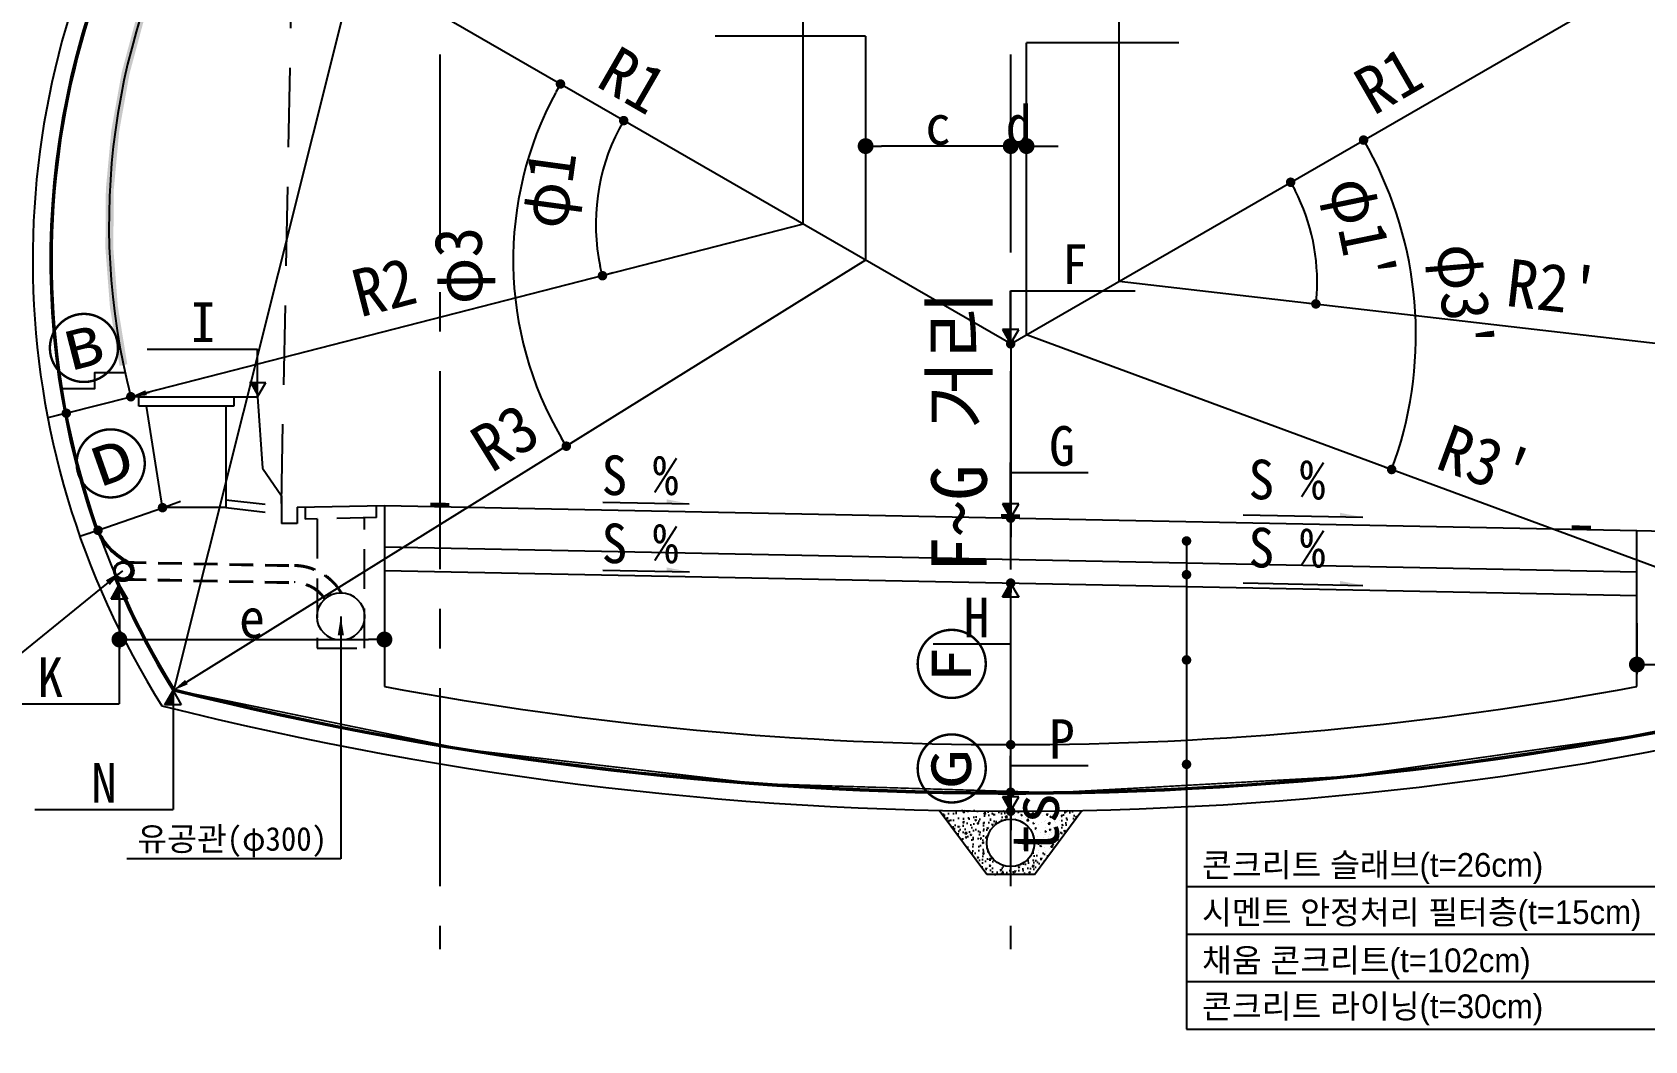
# Model space of a CAD drawing. Header units: millimetres. Extents: x -69382 to 174843, y -46375 to 101648.
# Drawn here: x -18197 to -8025, y 34734 to 41100 of the extents above; entities that cross this region are included whole.
import ezdxf
from ezdxf.enums import TextEntityAlignment as Align

# ---------------------------------------------------------------- set-up
doc = ezdxf.new("R2010")
doc.units = ezdxf.units.MM
doc.header["$LTSCALE"] = 1000
for name, pattern in [('A-CENTR01', [2, 1.25, -0.25, 0.25, -0.25]), ('A-DASHD01', [0.75, 0.5, -0.25]), ('A-HIDDN01', [0.375, 0.25, -0.125]), ('HIDDEN', [0.375, 0.25, -0.125])]:
    doc.linetypes.add(name, pattern=pattern)
for name, color, linetype in [('-길작업', 255, 'Continuous'), ('0-OTHR', 3, 'Continuous'), ('CS-CNTL', 1, 'A-CENTR01'), ('CS-CONC', 4, 'Continuous'), ('CS-CONC-MAJR', 4, 'Continuous'), ('CS-DIML', 1, 'Continuous'), ('CS-EXCV', 3, 'A-DIGLN01'), ('CS-HATH', 1, 'Continuous'), ('CS-HIDL', 2, 'A-DASHD01'), ('CS-LEAL', 1, 'Continuous'), ('CS-LEAT', 3, 'Continuous'), ('CS-STEL-MAJR', 4, 'Continuous'), ('CST-01-02-02-G05-CS-EXCV', 3, 'CFZ008'), ('CST-01-02-02-G05-CS-MIS2', 2, 'Continuous'), ('CZ-HIDL', 2, 'A-DASHD01'), ('DIM1', 1, 'Continuous')]:
    doc.layers.add(name, color=color, linetype=linetype)
doc.styles.get("Standard").update_dxf_attribs({"font": 'txt.shx', "bigfont": 'whgtxt.shx'})
doc.styles.add('TB_TEXT', font='Dotum.ttf')
doc.styles.add('WGTXT', font='DotumChe.ttf')
doc.linetypes.add('A-DIGLN01', pattern='A,0.9,-0.2,[19,kscals.shx,S=0.1,R=180,X=0,Y=0],0.9', length=2)
doc.linetypes.add('CFZ008', pattern='A,0.9,-0.2,[106,KHCLINE.shx,S=0.00606,R=180,X=0,Y=0],0.9', length=2)
doc.dimstyles.new('DIM-01', dxfattribs={"dimscale": 100, "dimtxt": 3, "dimasz": 0.6, "dimexe": 0, "dimexo": 0, "dimgap": 1, "dimtad": 1, "dimdec": 0, "dimrnd": 0.001, "dimzin": 1, "dimdsep": 46, "dimlunit": 6, "dimtxsty": 'WGTXT', "dimblk": 'DOT', "dimcen": 0, "dimclrd": 1, "dimclre": 1, "dimclrt": 3, "dimadec": 4, "dimazin": 0, "dimtfac": 1, "dimtdec": 0, "dimtix": 1, "dimtmove": 2, "dimatfit": 3, "dimldrblk": 'DOT', "dimfxl": 1.5, "dimlwd": -1, "dimarcsym": 0})
doc.dimstyles.new('DIM-LEADER', dxfattribs={"dimscale": 40, "dimtxt": 3, "dimasz": 3, "dimexe": 1.5, "dimexo": 0, "dimgap": 1, "dimtad": 1, "dimdec": 0, "dimrnd": 0.001, "dimzin": 1, "dimdsep": 46, "dimlunit": 6, "dimtxsty": 'WGTXT', "dimcen": 0, "dimclrd": 1, "dimclre": 1, "dimclrt": 3, "dimadec": 4, "dimazin": 0, "dimtfac": 1, "dimtdec": 0, "dimtix": 1, "dimtmove": 2, "dimatfit": 3, "dimfxl": 1.5, "dimlwd": -1, "dimarcsym": 0})
doc.dimstyles.get("Standard").update_dxf_attribs({"dimtxt": 0.18, "dimasz": 0.18, "dimexe": 0.18, "dimexo": 0.0625, "dimgap": 0.09, "dimtad": 0, "dimtih": 1, "dimtoh": 1, "dimdec": 4, "dimzin": 0, "dimdsep": 46, "dimtxsty": 'Standard', "dimcen": 0.09, "dimadec": 0, "dimazin": 0, "dimtfac": 1, "dimtdec": 4, "dimtofl": 0, "dimtmove": 0, "dimatfit": 3, "dimfxl": 1, "dimtolj": 1, "dimtzin": 0, "dimarcsym": 0})

# ---------------------------------------------------------------- blocks, each defined once
blk = doc.blocks.new('_Dot')
at = {"layer": 'DIM1'}
blk.add_line((0, 0), (-1, 0), dxfattribs=at)
at = {"layer": 'DIM1', "const_width": 0.5}
blk.add_lwpolyline([(-0.25, 0, 1), (0.25, 0, 1)], format="xyb", close=True, dxfattribs=at)
blk = doc.blocks.new('*D604')
at = {"layer": 'CS-DIML', "color": 1, "lineweight": -2, "transparency": 16777216}
blk.add_line((-14532, 39581), (-14600, 39563), dxfattribs=at)
at = {"layer": 'CS-DIML', "color": 1, "transparency": 16777216}
blk.add_arc((-13334, 39889), 1308, 152.6291, 191.7725, dxfattribs=at)
at = {"layer": 'Defpoints', "color": 0, "transparency": 16777216}
for p in [(-14473, 40546), (-14595, 40231), (-13334, 39889), (-13334, 39889), (-14532, 39581)]:
    blk.add_point(p, dxfattribs=at)
at = {"layer": 'CS-DIML', "color": 1, "transparency": 16777216, "xscale": 60, "yscale": 60, "zscale": 60}
for p, rotation in [((-14466, 40542), 61.31455118635323), ((-14600, 39563), 283.0870806903829)]:
    blk.add_blockref('_Dot', p, dxfattribs=dict(at, rotation=rotation))
at = {"layer": 'CS-DIML', "color": 3, "transparency": 16777216, "insert": (-14905, 40104), "char_height": 300, "attachment_point": 5, "rotation": 82.2008, "style": 'WGTXT'}
blk.add_mtext('φ1', dxfattribs=at)
blk = doc.blocks.new('*D605')
at = {"layer": 'CS-DIML', "color": 1, "lineweight": -2, "transparency": 16777216}
blk.add_line((-14647, 38600), (-14828, 38487), dxfattribs=at)
at = {"layer": 'CS-DIML', "color": 1, "transparency": 16777216}
blk.add_arc((-12940, 39661), 2223, 151.5464, 210.3223, dxfattribs=at)
at = {"layer": 'Defpoints', "color": 0, "transparency": 16777216}
for p in [(-15029, 40867), (-12940, 39661), (-12940, 39661), (-15120, 39228), (-14647, 38600)]:
    blk.add_point(p, dxfattribs=at)
at = {"layer": 'CS-DIML', "color": 1, "transparency": 16777216, "xscale": 60, "yscale": 60, "zscale": 60}
for p, rotation in [((-14865, 40773), 60.77320694664419), ((-14828, 38487), 301.0954706532052)]:
    blk.add_blockref('_Dot', p, dxfattribs=dict(at, rotation=rotation))
at = {"layer": 'CS-DIML', "color": 3, "transparency": 16777216, "insert": (-15468, 39627), "char_height": 300, "attachment_point": 5, "rotation": 90.7804, "style": 'WGTXT'}
blk.add_mtext('φ3', dxfattribs=at)
blk = doc.blocks.new('*D606')
at = {"layer": 'CS-DIML', "color": 1, "lineweight": -2, "transparency": 16777216}
blk.add_line((-10144, 39390), (-10100, 39385), dxfattribs=at)
at = {"layer": 'CS-DIML', "color": 1, "transparency": 16777216}
blk.add_arc((-11340, 39529), 1248, 356.1361, 27.2453, dxfattribs=at)
at = {"layer": 'Defpoints', "color": 0, "transparency": 16777216}
for p in [(-10242, 40163), (-10098, 39650), (-11340, 39529), (-11340, 39529), (-10144, 39390)]:
    blk.add_point(p, dxfattribs=at)
at = {"layer": 'CS-DIML', "color": 1, "transparency": 16777216, "xscale": 60, "yscale": 60, "zscale": 60}
for p, rotation in [((-10259, 40153), 118.6226448586612), ((-10100, 39385), 264.7587518387543)]:
    blk.add_blockref('_Dot', p, dxfattribs=dict(at, rotation=rotation))
at = {"layer": 'CS-DIML', "color": 3, "transparency": 16777216, "insert": (-9845, 39838), "char_height": 300, "attachment_point": 5, "rotation": 281.6907, "style": 'WGTXT'}
blk.add_mtext("φ1'", dxfattribs=at)
blk = doc.blocks.new('*D607')
at = {"layer": 'CS-DIML', "color": 1, "lineweight": -2, "transparency": 16777216}
blk.add_line((-9667, 38357), (-9622, 38340), dxfattribs=at)
at = {"layer": 'CS-DIML', "color": 1, "transparency": 16777216}
blk.add_arc((-11925, 39191), 2456, 341.1335, 28.6001, dxfattribs=at)
at = {"layer": 'Defpoints', "color": 0, "transparency": 16777216}
for p in [(-9778, 40431), (-11925, 39191), (-11925, 39191), (-9474, 39041), (-9667, 38357)]:
    blk.add_point(p, dxfattribs=at)
at = {"layer": 'CS-DIML', "color": 1, "transparency": 16777216, "xscale": 60, "yscale": 60, "zscale": 60}
for p, rotation in [((-9799, 40419), 119.3000270836385), ((-9622, 38340), 250.4335273946429)]:
    blk.add_blockref('_Dot', p, dxfattribs=dict(at, rotation=rotation))
at = {"layer": 'CS-DIML', "color": 3, "transparency": 16777216, "insert": (-9201, 39423), "char_height": 300, "attachment_point": 5, "rotation": 274.8668, "style": 'WGTXT'}
blk.add_mtext("φ3'", dxfattribs=at)
blk = doc.blocks.new('*D608')
at = {"layer": 'CS-DIML', "color": 1, "transparency": 16777216}
blk.add_line((-13334, 39889), (-17479, 38824), dxfattribs=at)
blk.add_solid([(-17483, 38840), (-17474, 38808), (-17575, 38799)], dxfattribs=at)
at = {"layer": 'Defpoints', "color": 0, "transparency": 16777216}
for p in [(-13334, 39889), (-17575, 38799), (-17575, 38799)]:
    blk.add_point(p, dxfattribs=at)
at = {"layer": 'CS-DIML', "color": 3, "transparency": 16777216, "insert": (-15978, 39493), "char_height": 300, "attachment_point": 5, "rotation": 14.4019, "style": 'WGTXT'}
blk.add_mtext('R2', dxfattribs=at)
blk = doc.blocks.new('_None')
blk = doc.blocks.new('*D609')
at = {"layer": 'CS-DIML', "color": 1, "transparency": 16777216}
blk.add_line((-12940, 39661), (-17224, 36998), dxfattribs=at)
blk.add_solid([(-17233, 37012), (-17215, 36984), (-17309, 36945)], dxfattribs=at)
at = {"layer": 'Defpoints', "color": 0, "transparency": 16777216}
for p in [(-12940, 39661), (-17309, 36945), (-17309, 36945)]:
    blk.add_point(p, dxfattribs=at)
at = {"layer": 'CS-DIML', "color": 3, "transparency": 16777216, "insert": (-15214, 38542), "char_height": 300, "attachment_point": 5, "rotation": 31.8687, "style": 'WGTXT'}
blk.add_mtext('R3', dxfattribs=at)
blk = doc.blocks.new('*D610')
at = {"layer": 'CS-DIML', "color": 1, "transparency": 16777216}
blk.add_line((-11340, 39529), (-6375, 38953), dxfattribs=at)
blk.add_solid([(-6373, 38969), (-6377, 38936), (-6275, 38941)], dxfattribs=at)
at = {"layer": 'Defpoints', "color": 0, "transparency": 16777216}
for p in [(-11340, 39529), (-6275, 38941), (-6275, 38941)]:
    blk.add_point(p, dxfattribs=at)
at = {"layer": 'CS-DIML', "color": 3, "transparency": 16777216, "insert": (-8603, 39489), "char_height": 300, "attachment_point": 5, "rotation": 353.3814, "style": 'WGTXT'}
blk.add_mtext("R2'", dxfattribs=at)
blk = doc.blocks.new('*D611')
at = {"layer": 'CS-DIML', "color": 1, "transparency": 16777216}
blk.add_line((-11925, 39191), (-6311, 37118), dxfattribs=at)
blk.add_solid([(-6306, 37134), (-6317, 37102), (-6218, 37083)], dxfattribs=at)
at = {"layer": 'Defpoints', "color": 0, "transparency": 16777216}
for p in [(-11925, 39191), (-6218, 37083), (-6218, 37083)]:
    blk.add_point(p, dxfattribs=at)
at = {"layer": 'CS-DIML', "color": 3, "transparency": 16777216, "insert": (-9032, 38389), "char_height": 300, "attachment_point": 5, "rotation": 339.7336, "style": 'WGTXT'}
blk.add_mtext("R3'", dxfattribs=at)
blk = doc.blocks.new('*D614')
at = {"layer": 'CS-DIML', "color": 1, "transparency": 16777216}
blk.add_line((-12025, 39133), (-17040, 42028), dxfattribs=at)
blk.add_solid([(-17031, 42043), (-17048, 42014), (-17126, 42078)], dxfattribs=at)
at = {"layer": 'Defpoints', "color": 0, "transparency": 16777216}
for p in [(-17126, 42078), (-17126, 42078), (-12025, 39133)]:
    blk.add_point(p, dxfattribs=at)
at = {"layer": 'CS-DIML', "color": 3, "transparency": 16777216, "insert": (-14407, 40797), "char_height": 300, "attachment_point": 5, "rotation": 330, "style": 'WGTXT'}
blk.add_mtext('R1', dxfattribs=at)
blk = doc.blocks.new('*D615')
at = {"layer": 'CS-DIML', "color": 1, "transparency": 16777216}
blk.add_line((-12025, 39133), (-7011, 42028), dxfattribs=at)
blk.add_solid([(-7019, 42043), (-7003, 42014), (-6924, 42078)], dxfattribs=at)
at = {"layer": 'Defpoints', "color": 0, "transparency": 16777216}
for p in [(-6924, 42078), (-6924, 42078), (-12025, 39133)]:
    blk.add_point(p, dxfattribs=at)
at = {"layer": 'CS-DIML', "color": 3, "transparency": 16777216, "insert": (-9643, 40797), "char_height": 300, "attachment_point": 5, "rotation": 30, "style": 'WGTXT'}
blk.add_mtext('R1', dxfattribs=at)
blk = doc.blocks.new('*D616')
at = {"layer": 'CS-DIML', "color": 1, "transparency": 16777216}
for p, q in [((-12940, 40556), (-12940, 40441)), ((-12125, 40381), (-12840, 40381)), ((-12025, 40206), (-12025, 40321))]:
    blk.add_line(p, q, dxfattribs=at)
at = {"layer": 'Defpoints', "color": 0, "transparency": 16777216}
for p in [(-12940, 40381), (-12940, 40381), (-12025, 40381)]:
    blk.add_point(p, dxfattribs=at)
at = {"layer": 'CS-DIML', "color": 1, "transparency": 16777216, "xscale": 100, "yscale": 100, "zscale": 100, "rotation": 180}
blk.add_blockref('_Dot', (-12940, 40381), dxfattribs=at)
at = {"layer": 'CS-DIML', "color": 1, "transparency": 16777216, "xscale": 100, "yscale": 100, "zscale": 100}
blk.add_blockref('_Dot', (-12025, 40381), dxfattribs=at)
at = {"layer": 'CS-DIML', "color": 3, "transparency": 16777216, "insert": (-12483, 40513), "char_height": 250, "attachment_point": 5, "style": 'WGTXT'}
blk.add_mtext('\\A1;c', dxfattribs=at)
blk = doc.blocks.new('*D618')
at = {"layer": 'CS-DIML', "color": 1, "transparency": 16777216}
for p, q in [((-12025, 40556), (-12025, 40441)), ((-11925, 40556), (-11925, 40441)), ((-12125, 40381), (-12225, 40381)), ((-12025, 40381), (-11925, 40381)), ((-11825, 40381), (-11725, 40381))]:
    blk.add_line(p, q, dxfattribs=at)
at = {"layer": 'Defpoints', "color": 0, "transparency": 16777216}
for p in [(-12025, 40381), (-11925, 40381), (-11925, 40381)]:
    blk.add_point(p, dxfattribs=at)
at = {"layer": 'CS-DIML', "color": 1, "transparency": 16777216, "xscale": 100, "yscale": 100, "zscale": 100}
blk.add_blockref('_Dot', (-12025, 40381), dxfattribs=at)
at = {"layer": 'CS-DIML', "color": 1, "transparency": 16777216, "xscale": 100, "yscale": 100, "zscale": 100, "rotation": 180}
blk.add_blockref('_Dot', (-11925, 40381), dxfattribs=at)
at = {"layer": 'CS-DIML', "color": 3, "transparency": 16777216, "insert": (-11975, 40513), "char_height": 250, "attachment_point": 5, "style": 'WGTXT'}
blk.add_mtext('\\A1;d', dxfattribs=at)
blk = doc.blocks.new('*D654')
at = {"layer": 'CS-DIML', "color": 6, "transparency": 16777216}
for p, q in [((-17982, 38695), (-17575, 38799)), ((-17517, 38814), (-17459, 38829)), ((-18040, 38680), (-18098, 38665))]:
    blk.add_line(p, q, dxfattribs=at)
at = {"layer": 'Defpoints', "color": 0, "transparency": 16777216}
for p in [(-17575, 38799), (-17575, 38799), (-17982, 38695)]:
    blk.add_point(p, dxfattribs=at)
at = {"layer": 'CS-DIML', "color": 6, "transparency": 16777216, "xscale": 60, "yscale": 60, "zscale": 60}
for p, rotation in [((-17575, 38799), 194.4019468804855), ((-17982, 38695), 14.40194688048556)]:
    blk.add_blockref('_Dot', p, dxfattribs=dict(at, rotation=rotation))
at = {"layer": 'CS-DIML', "color": 6, "transparency": 16777216, "insert": (-17864, 39081), "char_height": 350, "attachment_point": 5, "rotation": 14.4019, "style": 'WGTXT'}
blk.add_mtext('Ⓑ', dxfattribs=at)
blk = doc.blocks.new('*D655')
at = {"layer": 'CS-DIML', "color": 6, "transparency": 16777216}
for p, q in [((-17782, 37956), (-17375, 38099)), ((-17319, 38119), (-17262, 38139)), ((-17839, 37936), (-17896, 37916))]:
    blk.add_line(p, q, dxfattribs=at)
at = {"layer": 'Defpoints', "color": 0, "transparency": 16777216}
for p in [(-17375, 38099), (-17375, 38099), (-17782, 37956)]:
    blk.add_point(p, dxfattribs=at)
at = {"layer": 'CS-DIML', "color": 6, "transparency": 16777216, "xscale": 60, "yscale": 60, "zscale": 60}
for p, rotation in [((-17375, 38099), 199.3977778867579), ((-17782, 37956), 19.39777788675786)]:
    blk.add_blockref('_Dot', p, dxfattribs=dict(at, rotation=rotation))
at = {"layer": 'CS-DIML', "color": 6, "transparency": 16777216, "insert": (-17693, 38353), "char_height": 350, "attachment_point": 5, "rotation": 19.3978, "style": 'WGTXT'}
blk.add_mtext('Ⓓ', dxfattribs=at)
blk = doc.blocks.new('*D658')
at = {"layer": 'CS-DIML', "color": 6, "transparency": 16777216}
for p, q in [((-12025, 39193), (-12025, 39253)), ((-12025, 39133), (-12025, 38033)), ((-12025, 37973), (-12025, 37913))]:
    blk.add_line(p, q, dxfattribs=at)
at = {"layer": 'Defpoints', "color": 0, "transparency": 16777216}
for p in [(-12025, 39133), (-12025, 38033), (-12025, 38033)]:
    blk.add_point(p, dxfattribs=at)
at = {"layer": 'CS-DIML', "color": 6, "transparency": 16777216, "xscale": 60, "yscale": 60, "zscale": 60}
for p, rotation in [((-12025, 39133), 270), ((-12025, 38033), 90)]:
    blk.add_blockref('_Dot', p, dxfattribs=dict(at, rotation=rotation))
at = {"layer": 'CS-DIML', "color": 6, "transparency": 16777216, "insert": (-12332, 38583), "char_height": 350, "attachment_point": 5, "rotation": 90, "style": 'WGTXT'}
blk.add_mtext('F~G 거리', dxfattribs=at)
blk = doc.blocks.new('*D659')
at = {"layer": 'CS-DIML', "color": 6, "transparency": 16777216}
blk.add_line((-12025, 36663), (-12025, 37563), dxfattribs=at)
at = {"layer": 'Defpoints', "color": 0, "transparency": 16777216}
for p in [(-12025, 37623), (-12025, 37623), (-12025, 36603)]:
    blk.add_point(p, dxfattribs=at)
at = {"layer": 'CS-DIML', "color": 6, "transparency": 16777216, "xscale": 60, "yscale": 60, "zscale": 60}
for p, rotation in [((-12025, 37623), 90), ((-12025, 36603), 270)]:
    blk.add_blockref('_Dot', p, dxfattribs=dict(at, rotation=rotation))
at = {"layer": 'CS-DIML', "color": 4, "transparency": 16777216, "insert": (-12370, 37113), "char_height": 350, "attachment_point": 5, "rotation": 90, "style": 'WGTXT'}
blk.add_mtext('Ⓕ', dxfattribs=at)
blk = doc.blocks.new('*D660')
at = {"layer": 'CS-DIML', "color": 6, "transparency": 16777216}
for p, q in [((-12025, 36663), (-12025, 36723)), ((-12025, 36303), (-12025, 36603)), ((-12025, 36243), (-12025, 36183))]:
    blk.add_line(p, q, dxfattribs=at)
at = {"layer": 'Defpoints', "color": 0, "transparency": 16777216}
for p in [(-12025, 36603), (-12025, 36603), (-12025, 36303)]:
    blk.add_point(p, dxfattribs=at)
at = {"layer": 'CS-DIML', "color": 6, "transparency": 16777216, "xscale": 60, "yscale": 60, "zscale": 60}
for p, rotation in [((-12025, 36603), 270), ((-12025, 36303), 90)]:
    blk.add_blockref('_Dot', p, dxfattribs=dict(at, rotation=rotation))
at = {"layer": 'CS-DIML', "color": 4, "transparency": 16777216, "insert": (-12370, 36453), "char_height": 350, "attachment_point": 5, "rotation": 90, "style": 'WGTXT'}
blk.add_mtext('Ⓖ', dxfattribs=at)
blk = doc.blocks.new('*D661')
at = {"layer": 'CS-DIML', "color": 1, "transparency": 16777216}
for p, q in [((-12025, 36363), (-12025, 36423)), ((-12025, 36303), (-12025, 36183)), ((-12025, 36123), (-12025, 36063))]:
    blk.add_line(p, q, dxfattribs=at)
at = {"layer": 'Defpoints', "color": 0, "transparency": 16777216}
for p in [(-12025, 36303), (-12025, 36183), (-12025, 36183)]:
    blk.add_point(p, dxfattribs=at)
at = {"layer": 'CS-DIML', "color": 1, "transparency": 16777216, "xscale": 60, "yscale": 60, "zscale": 60}
for p, rotation in [((-12025, 36303), 270), ((-12025, 36183), 90)]:
    blk.add_blockref('_Dot', p, dxfattribs=dict(at, rotation=rotation))
at = {"layer": 'CS-DIML', "color": 3, "transparency": 16777216, "insert": (-11869, 36105), "char_height": 300, "attachment_point": 5, "rotation": 90, "style": 'WGTXT'}
blk.add_mtext('ts', dxfattribs=at)
blk = doc.blocks.new('*D665')
at = {"layer": 'CS-DIML', "color": 1, "transparency": 16777216}
for p, q in [((-17647, 37527), (-17647, 37207)), ((-15975, 37527), (-15975, 37207)), ((-17547, 37267), (-16075, 37267))]:
    blk.add_line(p, q, dxfattribs=at)
at = {"layer": 'Defpoints', "color": 0, "transparency": 16777216}
for p in [(-17647, 37702), (-15975, 37702), (-15975, 37267)]:
    blk.add_point(p, dxfattribs=at)
at = {"layer": 'CS-DIML', "color": 1, "transparency": 16777216, "xscale": 100, "yscale": 100, "zscale": 100, "rotation": 180}
blk.add_blockref('_Dot', (-17647, 37267), dxfattribs=at)
at = {"layer": 'CS-DIML', "color": 1, "transparency": 16777216, "xscale": 100, "yscale": 100, "zscale": 100}
blk.add_blockref('_Dot', (-15975, 37267), dxfattribs=at)
at = {"layer": 'CS-DIML', "color": 3, "transparency": 16777216, "insert": (-16811, 37400), "char_height": 250, "attachment_point": 5, "style": 'WGTXT'}
blk.add_mtext('\\A1;e', dxfattribs=at)
blk = doc.blocks.new('*D666')
at = {"layer": 'CS-DIML', "color": 1, "transparency": 16777216}
for p, q in [((-8075, 37369), (-8075, 37049)), ((-6104, 37369), (-6104, 37049)), ((-7975, 37109), (-6204, 37109))]:
    blk.add_line(p, q, dxfattribs=at)
at = {"layer": 'Defpoints', "color": 0, "transparency": 16777216}
for p in [(-8075, 37544), (-6104, 37544), (-6104, 37109)]:
    blk.add_point(p, dxfattribs=at)
at = {"layer": 'CS-DIML', "color": 1, "transparency": 16777216, "xscale": 100, "yscale": 100, "zscale": 100, "rotation": 180}
blk.add_blockref('_Dot', (-8075, 37109), dxfattribs=at)
at = {"layer": 'CS-DIML', "color": 1, "transparency": 16777216, "xscale": 100, "yscale": 100, "zscale": 100}
blk.add_blockref('_Dot', (-6104, 37109), dxfattribs=at)
at = {"layer": 'CS-DIML', "color": 3, "transparency": 16777216, "insert": (-7090, 37239), "char_height": 250, "attachment_point": 5, "style": 'WGTXT'}
blk.add_mtext('\\A1;f', dxfattribs=at)
blk = doc.blocks.new('*D668')
at = {"layer": 'CS-DIML', "color": 1, "transparency": 16777216}
blk.add_arc((-12025, 58033), 15763, 256.1645, 285.2632, dxfattribs=at)
at = {"layer": 'Defpoints', "color": 0, "transparency": 16777216}
for p in [(-8537, 45438), (-15269, 45075), (-13182, 42313), (-6225, 37092), (-17302, 36954)]:
    blk.add_point(p, dxfattribs=at)
at = {"layer": 'CS-DIML', "color": 1, "transparency": 16777216, "xscale": 60, "yscale": 60, "zscale": 60}
for p, rotation in [((-7818, 42842), 15.37225058786716), ((-15853, 42742), 166.0554937834205)]:
    blk.add_blockref('_Dot', p, dxfattribs=dict(at, rotation=rotation))
at = {"layer": 'CS-DIML', "color": 3, "transparency": 16777216, "insert": (-11832, 42550), "char_height": 300, "attachment_point": 5, "rotation": 0.7139, "style": 'WGTXT'}
blk.add_mtext('φ3', dxfattribs=at)

msp = doc.modelspace()

# ---------------------------------------------------------------- hatches: boundary and pattern name
at = {"layer": 'CS-HATH'}
h = msp.add_hatch(dxfattribs=at)
h.set_pattern_fill('AR-CONC', color=256, scale=0.5, style=0)
h.set_pattern_definition([(50, (-33911.68, 21459.65), (91.09233, -7.96954), [9.525, -104.775]), (355, (-33911.68, 21459.65), (-17.6214, 95.52832), [7.62, -83.82]), (100.451, (-33904.09, 21458.98), (73.47125, 87.55834), [8.095, -89.045]), (46.1842, (-33911.68, 21485.05), (135.5395, -21.02116), [14.2875, -157.1625]), (96.6356, (-33900.38, 21483.3), (118.7021, 123.7128), [12.1425, -133.5675]), (351.184, (-33911.68, 21485.05), (118.7023, 123.71256), [11.43, -125.73]), (21, (-33898.98, 21478.7), (75.80744, -51.13276), [9.525, -104.775]), (326, (-33898.98, 21478.7), (30.901, 92.09398), [7.62, -83.82]), (71.4514, (-33892.66, 21474.435), (106.70825, 40.96143), [8.095, -89.045]), (37.5, (-33911.678, 21459.646), (1.5443, 42.27752), [0, -82.804, 0, -85.09, 0, -84.1375]), (7.5, (-33911.68, 21459.646), (33.40983, 50.09029), [0, -48.514, 0, -80.899, 0, -32.0675]), (327.5, (-33940, 21459.646), (67.795298, -2.86437), [0, -31.75, 0, -99.06, 0, -131.445]), (317.5, (-33952.7, 21459.646), (74.06459, 12.71325), [0, -41.275, 0, -65.786, 0, -93.345])])
edge = h.paths.add_edge_path(flags=16)
edge.add_arc((-12025.4148, 35983.2771), 150, 0, 360)
h.paths.add_polyline_path([(-12475.4148, 36187.903), (-12175.4148, 35783.2771), (-11875.4148, 35783.2771), (-11575.4148, 36187.903)])

# ---------------------------------------------------------------- linework, layer by layer
at = {"layer": '-길작업', "color": 3}
msp.add_circle((-11340.1893, 41156.7252), 12116.7265, dxfattribs=at)
at = {"layer": '0-OTHR'}
for points in [[(-15565.3782, 38129.0497), (-15685.3782, 38131.4497), (-15565.3782, 38104.0447), (-15685.3782, 38106.4447)], [(-11965.3782, 38057.0817), (-12085.3782, 38059.4817), (-11965.3782, 38032.0767), (-12085.3782, 38034.4767)], [(-8365.3782, 37985.0497), (-8485.3782, 37987.4497), (-8365.3782, 37960.0447), (-8485.3782, 37962.4447)]]:
    msp.add_solid(points, dxfattribs=at)
at = {"layer": 'CS-CNTL'}
for p, q in [((-15625.3782, 46959.8919), (-15625.3782, 35311.6183)), ((-12025.3782, 46959.5774), (-12025.3782, 35311.6183))]:
    msp.add_line(p, q, dxfattribs=at)
at = {"layer": 'CS-CONC'}
for p, q in [((-17525.3782, 38799.2447), (-17575.3782, 38799.2447)), ((-17525.3782, 38739.2447), (-17525.3782, 38799.2447)), ((-17525.3782, 38799.2447), (-16925.3782, 38799.2447)), ((-16925.3782, 38799.2447), (-16775.3782, 38799.2447)), ((-16925.3782, 38799.2447), (-16925.3782, 38739.2447)), ((-16775.3782, 38799.2447), (-16745.3782, 38349.2447)), ((-16925.3782, 38739.2447), (-17525.3782, 38739.2447)), ((-17375.3782, 38099.2447), (-17475.3782, 38739.2447)), ((-16975.3782, 38739.2447), (-16975.3782, 38099.2447)), ((-16745.3782, 38349.2447), (-16625.3782, 38174.2447)), ((-16625.3782, 38174.2447), (-16625.3782, 38099.2447)), ((-16975.3782, 38099.2447), (-17375.3782, 38099.2447)), ((-16525.3782, 38101.2447), (-15975.3782, 38112.2447)), ((-16475.3782, 38102.2447), (-16475.3782, 38027.2447)), ((-16025.3782, 38036.2447), (-16025.3782, 38111.2447)), ((-15975.3782, 38112.2447), (-8075.3782, 37954.2447)), ((-15975.3782, 38112.2447), (-15975.3782, 36970.4533)), ((-8075.3782, 36970.4602), (-8075.3782, 37954.2447)), ((-8075.3782, 37954.2447), (-7525.3782, 37943.2447)), ((-15975.3782, 37852.2447), (-8075.3782, 37694.2447))]:
    msp.add_line(p, q, dxfattribs=at)
at = {"layer": 'CS-CONC', "const_width": 50}
msp.add_lwpolyline([(-17385.9072, 41549.2447, 0.1494525595), (-17621.7681, 38999.2447)], format="xyb", dxfattribs=at)
at = {"layer": 'CS-CONC', "elevation": 0}
msp.add_lwpolyline([(-17611.0946, 38949.2446), (-17803.5095, 38949.2446), (-17803.5095, 38849.2446), (-18009.3415, 38849.2446)], dxfattribs=at)
at = {"layer": 'CS-CONC'}
for points in [[(-16625.3782, 38099.2447), (-16625.3782, 37999.2447)], [(-16525.3782, 38101.2447), (-16525.3782, 37999.2447)], [(-16525.3782, 37999.2447), (-16625.3782, 37999.2447)]]:
    msp.add_lwpolyline(points, dxfattribs=at)
for centre, radius, start, end in [((-12939.6694, 39661.111), 5134.2674, 150.00000002, 211.82502237), ((-13333.546, 39888.5157), 4379.4579, 150, 194.40194694), ((-12025.3965, 58033.2771), 21730, 255.94644805, 285.48129633), ((-12025.3965, 58033.2771), 21430, 259.37849934, 280.62160022)]:
    msp.add_arc(centre, radius, start, end, dxfattribs=at)
at = {"layer": 'CS-CONC-MAJR', "linetype": 'HIDDEN'}
for p, q in [((-16025.3782, 38036.2447), (-16475.3782, 38027.2447)), ((-16400.3782, 38027.7447), (-16400.3782, 37212.2447)), ((-16100.3782, 37212.2447), (-16100.3782, 38033.7447)), ((-16400.3782, 37212.2447), (-16100.3782, 37212.2447))]:
    msp.add_line(p, q, dxfattribs=at)
at = {"layer": 'CS-DIML'}
for p, q in [((-17302.0638, 36953.6736), (-15269.0896, 45075.1426)), ((-13333.546, 39888.5157), (-13333.546, 41662.6443)), ((-11340.0578, 39528.9147), (-11340.1994, 41612.7126)), ((-12939.6694, 39661.111), (-12939.6694, 41074.6929)), ((-11925.3345, 39191.005), (-11925.3345, 41032.3843)), ((-16775.3782, 38799.2447), (-16775.3782, 39099.1554))]:
    msp.add_line(p, q, dxfattribs=at)
at = {"layer": 'CS-DIML', "color": 2, "linetype": 'A-HIDDN01', "const_width": 10, "elevation": 0, "flags": 128}
msp.add_lwpolyline([(-17659.506, 37627.5889, -0.0559018309), (-17674.2563, 37667.9404), (-17666.357, 37656.3351, 0.659582657), (-17561.5751, 37701.2095, 0.2924156433), (-17597.5681, 37757.4912, -0.1813984539), (-17797.1881, 37982.8435, -0.2173953309), (-17390.4056, 42230.7447, -0.5773502692), (-6660.3508, 42230.7447, -0.1888174546), (-5996.2205, 37847.2503, -0.2015377857), (-6167.4811, 37602.8944, 0.2694474733), (-6198.7825, 37549.028, 0.7147258785), (-6087.7813, 37511.0427), (-6081.9959, 37520.8649, -0.0628547786), (-6089.9865, 37485.489, -0.0172372069), (-6221.3373, 37087.5586, -0.1296419365), (-17305.2431, 36949.3153, -0.0372757615)], format="xyb", close=True, dxfattribs=at)
at = {"layer": 'CS-EXCV', "linetype": 'CFZ008'}
for p, q in [((-15975.3782, 37702.2447), (-8075.3782, 37544.2447)), ((-12175.4148, 35783.2771, 0), (-12475.4148, 36187.903)), ((-11875.4148, 35783.2771), (-11575.4148, 36187.903)), ((-11875.4148, 35783.2771), (-12175.4148, 35783.2771))]:
    msp.add_line(p, q, dxfattribs=at)
at = {"layer": 'CS-HIDL'}
msp.add_lwpolyline([(-16625.1783, 38125.2407), (-16545.1943, 42124.441), (-15529.3974, 42904.285), (-8330.837, 42760.3138), (-7347.0337, 41940.4777), (-7427.0177, 37941.2775)], dxfattribs=at)
at = {"layer": 'CS-LEAL'}
for p, q in [((-12939.8438, 41074.6929), (-13889.8438, 41074.6929)), ((-10965.3345, 41032.3843), (-11925.3345, 41032.3843)), ((-12025.3782, 39133.2447), (-12025.3782, 39467.7126)), ((-12025.3782, 39467.7126), (-11240.0071, 39467.7126)), ((-12076.2849, 39223.2447), (-12025.3782, 39133.2447)), ((-11974.4716, 39223.2447), (-12076.2849, 39223.2447)), ((-11974.4716, 39223.2447), (-12076.2849, 39223.2447)), ((-12076.2849, 39223.2447), (-12025.3782, 39133.2447)), ((-12025.3782, 39133.2447), (-11974.4716, 39223.2447)), ((-12025.3782, 39133.2447), (-12025.3782, 39223.2447)), ((-12025.3782, 39133.2447), (-11974.4716, 39223.2447)), ((-17471.6113, 39099.1554), (-16775.3782, 39099.1554)), ((-16775.3782, 38799.2447), (-16724.4716, 38889.2447)), ((-16775.3782, 38799.2447), (-16775.3782, 38889.2447)), ((-12025.3782, 38033.2447), (-12025.3782, 38383.2447)), ((-12025.3782, 38033.2447), (-12025.3782, 38383.2447)), ((-12025.3782, 38033.2447), (-12025.3782, 38383.2447)), ((-12025.3782, 38320.9065), (-11536.0345, 38320.9065)), ((-14597.5923, 38134.689), (-14052.1061, 38123.7793)), ((-12076.2849, 38123.2447), (-12025.3782, 38033.2447)), ((-11974.4716, 38123.2447), (-12076.2849, 38123.2447)), ((-12025.3782, 38033.2447), (-12025.3782, 38123.2447)), ((-12025.3782, 38033.2447), (-11974.4716, 38123.2447)), ((-10558.2759, 38053.9027), (-9804.4817, 38038.8268)), ((-14597.204, 37704.6812), (-14051.7178, 37693.7715)), ((-17698.5737, 37522.2447), (-17647.667, 37612.2447)), ((-17647.667, 37612.2447), (-17596.7604, 37522.2447)), ((-17647.667, 37612.2447), (-17647.667, 37522.2447)), ((-17647.667, 37612.2447), (-17647.667, 37157.7196)), ((-17647.667, 37612.2447), (-17647.667, 36861.139)), ((-12076.2849, 37533.2447), (-12025.3782, 37623.2447)), ((-11974.4716, 37533.2447), (-12076.2849, 37533.2447)), ((-12025.3782, 37623.2447), (-11974.4716, 37533.2447)), ((-12025.3782, 37623.2447), (-12025.3782, 37533.2447)), ((-12025.3782, 37623.2447), (-12025.3782, 37238.8076)), ((-10557.8876, 37623.8949), (-9804.0934, 37608.819)), ((-17596.7604, 37522.2447), (-17698.5737, 37522.2447)), ((-12514.722, 37238.8076), (-12025.3782, 37238.8076)), ((-17359.5822, 36854.9569), (-17308.6755, 36944.9569)), ((-17308.6755, 36944.9569), (-17257.7689, 36854.9569)), ((-17308.6755, 36944.9569), (-17308.6755, 36854.9569)), ((-17308.6755, 36944.9569), (-17308.6755, 36193.8511)), ((-18519.3981, 36861.139), (-17647.667, 36861.139)), ((-17257.7689, 36854.9569), (-17359.5822, 36854.9569)), ((-12025.3765, 36183.2771), (-12025.3765, 36533.2771)), ((-12025.3765, 36183.2771), (-12025.3765, 36533.2771)), ((-12025.3765, 36183.2771), (-12025.3765, 36533.2771)), ((-12025.3765, 36470.9388), (-11536.0328, 36470.9388)), ((-12076.2832, 36273.2771), (-12025.3765, 36183.2771)), ((-11974.4699, 36273.2771), (-12076.2832, 36273.2771)), ((-12025.3765, 36183.2771), (-12025.3765, 36273.2771)), ((-12025.3765, 36183.2771), (-11974.4699, 36273.2771)), ((-18180.4066, 36193.8511), (-17308.6755, 36193.8511))]:
    msp.add_line(p, q, dxfattribs=at)
msp.add_lwpolyline([(-16826.2849, 38889.2447), (-16724.4716, 38889.2447)], dxfattribs=at)
for points in [[(-12025.3782, 39133.2447), (-12025.3782, 39133.2447), (-12025.3782, 39223.2447), (-12076.2849, 39223.2447)], [(-12025.3782, 39133.2447), (-12025.3782, 39133.2447), (-12025.3782, 39223.2447), (-12076.2849, 39223.2447)], [(-16775.3782, 38799.2447), (-16775.3782, 38799.2447), (-16775.3782, 38889.2447), (-16826.2849, 38889.2447)], [(-14052.1061, 38123.7793), (-14195.2267, 38151.6467), (-14195.7266, 38126.6517)], [(-12025.3782, 38033.2447), (-12025.3782, 38033.2447), (-12025.3782, 38123.2447), (-12076.2849, 38123.2447)], [(-9804.4817, 38038.8268), (-9947.6023, 38066.6942), (-9948.1022, 38041.6992)], [(-14051.7178, 37693.7715), (-14194.8383, 37721.6389), (-14195.3382, 37696.6439)], [(-9804.0934, 37608.819), (-9947.214, 37636.6864), (-9947.7139, 37611.6914)], [(-17647.667, 37612.2447), (-17647.667, 37612.2447), (-17647.667, 37522.2447), (-17698.5737, 37522.2447)], [(-12025.3782, 37623.2447), (-12025.3782, 37623.2447), (-12025.3782, 37533.2447), (-12076.2849, 37533.2447)], [(-17308.6755, 36944.9569), (-17308.6755, 36944.9569), (-17308.6755, 36854.9569), (-17359.5822, 36854.9569)], [(-12025.3765, 36183.2771), (-12025.3765, 36183.2771), (-12025.3765, 36273.2771), (-12076.2832, 36273.2771)]]:
    msp.add_solid(points, dxfattribs=at)
at = {"layer": 'CS-LEAT'}
for points in [[(-6193.7825, 37549.0383, -0.2695228665), (-6164.9816, 37598.5639, 0.1995373718), (-5991.4111, 37845.8492, 0.1888275334), (-6656.0207, 42233.2447, 0.5773502692), (-17394.7357, 42233.2447, 0.2174002846), (-17801.8822, 37981.1187, 0.1820898043), (-17599.7983, 37753.0135, -0.2931121267), (-17566.5751, 37701.2095)], [(-17792.4623, 37984.4764, 0.1818067663), (-17595.332, 37761.9657, -0.2917963505), (-17556.5751, 37701.2095, -0.6076581636), (-17662.1399, 37646.4211)], [(-17679.1731, 37666.7873, 0.053878896), (-17664.3682, 37626.2377, 0.0374075541), (-17308.4215, 36944.9569, 0.1296955638), (-6217.5333, 37083.4244, 0.0173573042), (-6085.0865, 37484.4313, 0.0619908481), (-6076.9833, 37520.4078)]]:
    msp.add_lwpolyline(points, format="xyb", dxfattribs=at)
at = {"layer": 'CS-STEL-MAJR'}
for centre, radius in [((-17623.8292, 37701.2095), 57), ((-17623.8292, 37701.2095), 50), ((-16250.3782, 37412.2447), 150), ((-12025.4148, 35983.2771), 150)]:
    msp.add_circle(centre, radius, dxfattribs=at)
at = {"layer": 'CST-01-02-02-G05-CS-EXCV', "linetype": 'CFZ008', "ltscale": 1.5}
msp.add_lwpolyline([(-6133.6942, 36992.594, 0.2252625608), (-6560.7579, 42288.2447, 0.5773502692), (-17489.9985, 42288.2447, 0.2789602114), (-17378.5378, 36849.1703)], format="xyb", dxfattribs=at)
msp.add_arc((-12025.3965, 58033.2771), 21850, 255.81846029, 285.643032, dxfattribs=at)
at = {"layer": 'CST-01-02-02-G05-CS-MIS2', "linetype": 'HIDDEN'}
for p, q in [((-16975.3782, 38149.2447), (-16625.3782, 38108.5386)), ((-16975.3782, 38099.2447), (-16625.3782, 38058.5386))]:
    msp.add_line(p, q, dxfattribs=at)
at = {"layer": 'CZ-HIDL', "ltscale": 0.3}
for p, q in [((-17627.8063, 37758.2996), (-16543.4937, 37736.6247)), ((-17627.8063, 37751.2996), (-16543.6337, 37729.6261)), ((-17628.9467, 37644.311), (-16545.7732, 37622.6475)), ((-17628.8067, 37651.3096), (-16545.6333, 37629.6461))]:
    msp.add_line(p, q, dxfattribs=at)
for radius, start in [(357, 30.7235859), (350, 31.4362444), (243, 35.71917553), (250, 35.89205537)]:
    msp.add_arc((-16550.3782, 37379.6961), radius, start, 88.85423716, dxfattribs=at)
at = {"layer": 'DIM1', "const_width": 24}
for points in [[(-10915.7269, 37876.7654, 1), (-10915.7269, 37900.7654, 1)], [(-10915.7269, 37664.1391, 1), (-10915.7269, 37688.1391, 1)], [(-10915.7269, 37126.0101, 1), (-10915.7269, 37150.0101, 1)], [(-10915.7269, 36466.8361, 1), (-10915.7269, 36490.8361, 1)]]:
    msp.add_lwpolyline(points, format="xyb", close=True, dxfattribs=at)

# ---------------------------------------------------------------- texts
at = {"layer": 'CS-LEAT', "style": 'WGTXT'}
for s, p in [('F', (-11620.5188, 39635.5438)), ('I', (-17118.2947, 39269.6355)), ('G', (-11701.6032, 38488.7377)), ('H', (-12241.0098, 37406.6389)), ('K', (-18083.1028, 37028.9702))]:
    msp.add_text(s, height=250, dxfattribs=at).set_placement(p, align=Align.MIDDLE_CENTER)
for p in [(-14605.212, 38178.3691), (-14604.8237, 37748.3613)]:
    msp.add_text('S %%%', height=250, rotation=0.15, dxfattribs=at).set_placement(p)
at = {"layer": 'CS-LEAT'}
for s, height, style, p in [('S %%%', 250, 'WGTXT', (-10524.6257, 38151.8563)), ('S %%%', 250, 'WGTXT', (-10524.2374, 37721.8486)), ('콘크리트 슬래브(t=26cm)', 150, 'TB_TEXT', (-10817.8912, 35769.053)), ('시멘트 안정처리 필터층(t=15cm)', 150, 'TB_TEXT', (-10817.8912, 35471.2825)), ('채움 콘크리트(t=102cm)', 150, 'TB_TEXT', (-10817.8912, 35167.1136)), ('콘크리트 라이닝(t=30cm)', 150, 'TB_TEXT', (-10817.8912, 34876.7888))]:
    msp.add_text(s, height=height, dxfattribs=dict(at, style=style)).set_placement(p)
at = {"layer": 'CS-LEAT', "color": 4, "style": 'WGTXT'}
for s, p in [('P', (-11701.6015, 36638.7701)), ('N', (-17744.1114, 36361.6824))]:
    msp.add_text(s, height=250, dxfattribs=at).set_placement(p, align=Align.MIDDLE_CENTER)
at = {"layer": 'CS-LEAT', "style": 'WGTXT'}
msp.add_text('유공관(φ300)', height=150, dxfattribs=at).set_placement((-16936.0472, 35933.8253), align=Align.CENTER)

# ---------------------------------------------------------------- dimensions: what is measured, and where the dimension line sits
at = {"layer": 'CS-DIML'}
dim = msp.add_angular_dim_2l(base=(-13182.2014, 42312.9072), line1=((-8536.7789, 45437.7633), (-6225.1425, 37091.6928)), line2=((-17302.0638, 36953.6736), (-15269.0896, 45075.1426)), text='φ3', dimstyle='DIM-01', dxfattribs=at)
dim.commit()
dim.dimension.update_dxf_attribs({"geometry": '*D668', "text_midpoint": (-11832.4735, 42549.9661)})
for p1, p2, text, picture, middle in [((-12025.3782, 39133.2447), (-17126.2678, 42078.2447), 'R1', '*D614', (-14407.4219, 40797.424)), ((-12025.3782, 39133.2447), (-6924.4886, 42078.2447), 'R1', '*D615', (-9643.3345, 40797.424)), ((-12939.6694, 39661.111), (-17308.6755, 36944.9569), 'R3', '*D609', (-15213.8085, 38541.9174)), ((-11925.3345, 39191.005), (-6217.5333, 37083.4244), "R3'", '*D611', (-9031.6727, 38389.2444))]:
    dim = msp.add_aligned_dim(p1=p1, p2=p2, distance=0, text=text, dimstyle='DIM-01', override={"dimasz": 1, "dimtxsty": 'WGTXT', "dimblk1": 'None', "dimsah": 1}, dxfattribs=at)
    dim.commit()
    dim.dimension.update_dxf_attribs({"geometry": picture, "text_midpoint": middle})
dim = msp.add_angular_dim_2l(base=(-15120.0968, 39227.5638), line1=((-12939.6694, 39661.111), (-14647.2156, 38599.5518)), line2=((-12939.6694, 39661.111), (-15029.0912, 40867.4392)), text='φ3', dimstyle='DIM-01', dxfattribs=at)
dim.commit()
dim.dimension.update_dxf_attribs({"geometry": '*D605', "text_midpoint": (-15467.5157, 39626.6788), "dimtype": 162})
for base, p1, p2, text, picture, middle in [((-12939.6694, 40380.7759), (-12025.3782, 40380.7759), (-12939.6694, 40380.7759), 'c', '*D616', (-12482.5238, 40513.2726)), ((-11925.3345, 40380.8007), (-12025.3782, 40380.7759), (-11925.3345, 40380.8007), 'd', '*D618', (-11975.3564, 40513.4638)), ((-15975.3782, 37267.0251), (-17647.413, 37702.2447), (-15975.3782, 37702.2447), 'e', '*D665', (-16811.3956, 37399.6882)), ((-6104.427, 37109.0251), (-8075.3782, 37544.2447), (-6104.427, 37544.2447), 'f', '*D666', (-7089.9026, 37239.1916))]:
    dim = msp.add_linear_dim(base=base, p1=p1, p2=p2, text=text, dimstyle='Standard', override={"dimscale": 50, "dimtxt": 5, "dimasz": 2, "dimexe": 1.2, "dimexo": 3.5, "dimgap": 0.1, "dimtad": 1, "dimtih": 0, "dimtoh": 0, "dimdec": 0, "dimlunit": 6, "dimtxsty": 'WGTXT', "dimblk1": 'Dot', "dimblk2": 'Dot', "dimsah": 1, "dimclrd": 1, "dimclre": 1, "dimclrt": 3, "dimtix": 1, "dimtofl": 1, "dimtmove": 2, "dimlwd": 65535, "dimlwe": 65535}, dxfattribs=at)
    dim.commit()
    dim.dimension.update_dxf_attribs({"geometry": picture, "text_midpoint": middle})
for base, line1, line2, text, picture, middle in [((-14595.4908, 40231.3657), ((-13333.546, 39888.5157), (-14472.9255, 40546.3368)), ((-13333.546, 39888.5157), (-14531.9564, 39580.7799)), 'φ1', '*D604', (-14904.9259, 40103.7452)), ((-9474.2541, 39040.6197), ((-11925.3345, 39191.005), (-9777.8669, 40430.846)), ((-11925.3345, 39191.005), (-9666.9339, 38357.1005)), "φ3'", '*D607', (-9201.14, 39422.9597)), ((-10097.9156, 39650.4363), ((-11340.0578, 39528.9147), (-10241.9133, 40162.9287)), ((-11340.0578, 39528.9147), (-10143.7424, 39390.1026)), "φ1'", '*D606', (-9845.288, 39838.2135))]:
    dim = msp.add_angular_dim_2l(base=base, line1=line1, line2=line2, text=text, dimstyle='DIM-01', override={"dimtxsty": 'WGTXT'}, dxfattribs=at)
    dim.commit()
    dim.dimension.update_dxf_attribs({"geometry": picture, "text_midpoint": middle})
for base, p1, p2, angle, text, picture, middle in [((-17575.3782, 38799.2447), (-13333.546, 39888.5157), (-17575.3782, 38799.2447), 194.40194694, 'R2', '*D608', (-15978.3925, 39492.9096)), ((-6275.3782, 38941.2447), (-11340.0578, 39528.9147), (-6275.3782, 38941.2447), 353.3813967, "R2'", '*D610', (-8602.8541, 39489.3749))]:
    dim = msp.add_linear_dim(base=base, p1=p1, p2=p2, angle=angle, text=text, dimstyle='DIM-01', override={"dimasz": 1, "dimblk1": 'None', "dimsah": 1}, dxfattribs=at)
    dim.commit()
    dim.dimension.update_dxf_attribs({"geometry": picture, "text_midpoint": middle, "dimtype": 161})
at = {"layer": 'CS-DIML', "color": 6}
for p1, p2, text, picture, middle in [((-12025.3782, 39133.2447), (-12025.3782, 38033.2447), 'F~G 거리', '*D658', (-12331.6032, 38583.2447)), ((-17982.1796, 38694.7811), (-17575.3782, 38799.2447), 'Ⓑ', '*D654', (-17864.4893, 39080.786)), ((-17782.4929, 37955.8947), (-17375.3782, 38099.2447), 'Ⓓ', '*D655', (-17693.3865, 38352.6108))]:
    dim = msp.add_aligned_dim(p1=p1, p2=p2, distance=0, text=text, dimstyle='DIM-01', override={"dimtxt": 3.5, "dimtxsty": 'WGTXT', "dimclrd": 6, "dimclre": 6, "dimclrt": 6}, dxfattribs=at)
    dim.commit()
    dim.dimension.update_dxf_attribs({"geometry": picture, "text_midpoint": middle})
at = {"layer": 'CS-DIML', "color": 4}
for p1, p2, text, picture, middle in [((-12025.3782, 36603.2771), (-12025.3782, 37623.2447), 'Ⓕ', '*D659', (-12369.9805, 37113.2609)), ((-12025.3782, 36303.2761), (-12025.3782, 36603.2771), 'Ⓖ', '*D660', (-12369.9805, 36453.2766))]:
    dim = msp.add_aligned_dim(p1=p1, p2=p2, distance=0, text=text, dimstyle='DIM-01', override={"dimtxt": 3.5, "dimtxsty": 'WGTXT', "dimclrd": 6, "dimclre": 6, "dimclrt": 4}, dxfattribs=at)
    dim.commit()
    dim.dimension.update_dxf_attribs({"geometry": picture, "text_midpoint": middle})
at = {"layer": 'CS-DIML'}
dim = msp.add_linear_dim(base=(-12025.3765, 36183.2771), p1=(-12025.3765, 36303.2771), p2=(-12025.3765, 36183.2771), angle=269.9999997, text='ts', dimstyle='DIM-01', dxfattribs=at)
dim.commit()
dim.dimension.update_dxf_attribs({"geometry": '*D661', "text_midpoint": (-11869.2377, 36105.2651), "dimtype": 161})

# ---------------------------------------------------------------- leaders
for points in [[(-17627.5706, 37701.3319), (-18333.0541, 37125.811), (-20522.8842, 37125.811)], [(-16250.3965, 37412.2771), (-16250.3965, 35882.0992), (-17600.507, 35882.0992)]]:
    msp.add_leader(points, dimstyle='DIM-LEADER', override={"dimgap": 1, "dimtad": 0}, dxfattribs=at)
at = {"layer": 'CS-LEAL'}
for points in [[(-10915.7269, 37888.7654), (-10915.7269, 35707.5044), (-7685.9683, 35707.5044)], [(-10915.7269, 37676.1391), (-10915.7269, 35407.5044), (-7685.9683, 35407.5044)], [(-10915.7269, 37138.0101), (-10915.7269, 35107.5044), (-7685.9683, 35107.5044)], [(-10915.7269, 36478.8361), (-10915.7269, 34807.5044), (-7685.9683, 34807.5044)]]:
    msp.add_leader(points, dimstyle='DIM-01', override={"dimgap": 1, "dimtad": 0}, dxfattribs=at)

doc.saveas('drawing.dxf')
